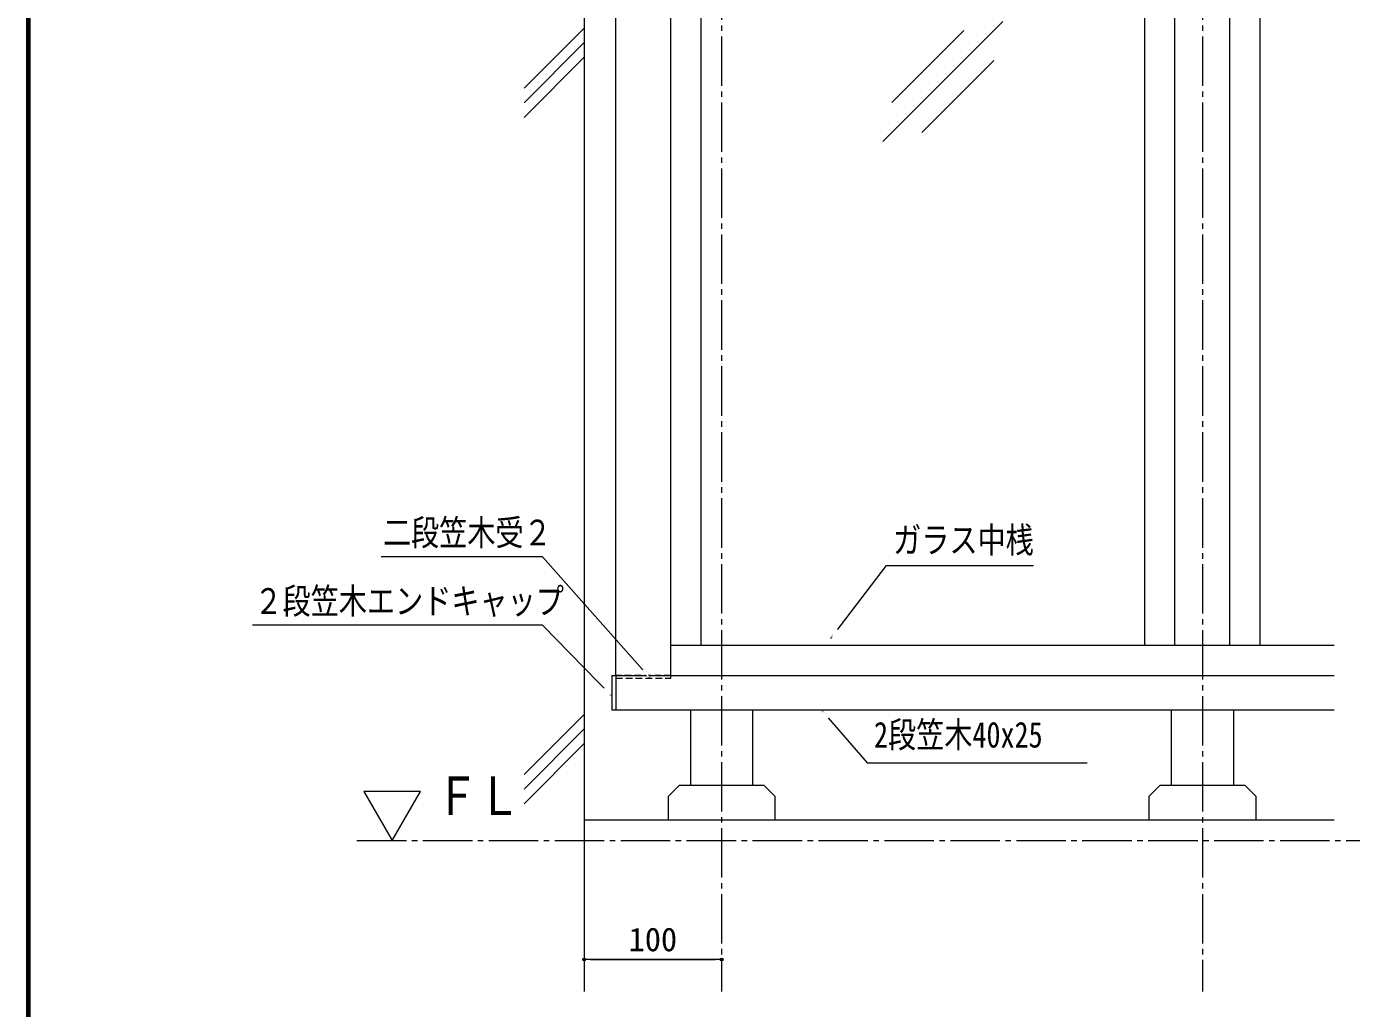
# Model space of a CAD drawing. Units: millimetres at full size; details may follow other scales. Extents: x -3475 to 3471, y -1129 to 1133.
# Drawn here: x -3475 to -2511, y -611 to 103 of the extents above; entities that cross this region are included whole.
import ezdxf
from ezdxf.enums import TextEntityAlignment as Align

# ---------------------------------------------------------------- set-up
doc = ezdxf.new("R2010")
doc.units = ezdxf.units.MM
doc.header["$LTSCALE"] = 4
doc.header["$PDMODE"] = 32
doc.header["$PDSIZE"] = 2
doc.linetypes.add('CHAIN2', pattern=[12, 9, -1, 1, -1])
doc.linetypes.add('DASHED1', pattern=[1.8, 1.2, -0.6])
for name, color, linetype, lineweight in [('0-0_0', 7, 'Continuous', 9), ('0-2_1寸法', 3, 'Continuous', 9), ('0-6_2躯体線', 4, 'Continuous', 5), ('0-7_3中心線', 2, 'CHAIN2', 9), ('0-9_42ｱﾙﾐ部品', 6, 'Continuous', 9), ('0-A_4アルミ', 6, 'Continuous', 9), ('0-C_6ﾊｯﾁﾝｸﾞ', 4, 'Continuous', 5), ('1-0_KIJUN-A', 2, 'CHAIN2', 9), ('1-3_WAKU', 7, 'Continuous', 9)]:
    doc.layers.add(name, color=color, linetype=linetype, lineweight=lineweight)
doc.styles.add('ＭＳ ゴシック', font='')
doc.styles.get('ＭＳ ゴシック').set_extended_font_data('MS Gothic')

msp = doc.modelspace()

# ---------------------------------------------------------------- linework, layer by layer
at = {"layer": '0-0_0'}
for p, q in [((-2991.881, -448.803), (-2991.881, -393.803)), ((-2946.881, -393.803), (-2946.881, -448.803)), ((-2641.881, -448.803), (-2641.881, -393.803)), ((-2596.881, -393.803), (-2596.881, -448.803))]:
    msp.add_line(p, q, dxfattribs=at)
for points in [[(-3021.496, -370.803), (-3099.876, -282.443), (-3217.348, -282.443)], [(-2889.806, -341.803), (-2849.456, -288.816), (-2742.306, -288.816)], [(-3049.381, -383.803), (-3099.876, -332.265), (-3310.888, -332.265)], [(-2896.888, -393.803), (-2863.538, -432.478), (-2703.264, -432.478)]]:
    msp.add_lwpolyline(points, dxfattribs=at)
for points in [[(-3209.206, -488.803), (-3188.666, -453.226), (-3229.746, -453.226)], [(-3008.381, -473.803), (-2930.381, -473.803), (-2930.381, -456.803), (-2938.381, -448.803), (-3000.381, -448.803), (-3008.381, -456.803)], [(-2658.381, -473.803), (-2580.381, -473.803), (-2580.381, -456.803), (-2588.381, -448.803), (-2650.381, -448.803), (-2658.381, -456.803)]]:
    msp.add_lwpolyline(points, close=True, dxfattribs=at)
at = {"layer": '0-2_1寸法'}
for p, q in [((-2969.381, -575.486), (-3069.381, -575.486)), ((-3064.781, -575.486), (-2973.981, -575.486))]:
    msp.add_line(p, q, dxfattribs=at)
for p in [(-3069.381, -575.486), (-2969.381, -575.486)]:
    msp.add_point(p, dxfattribs=at)
at = {"layer": '0-6_2躯体線'}
for p, q in [((-3069.381, 704.697), (-3069.381, -598.803)), ((-3069.381, 102.318), (-3113.211, 58.488)), ((-3069.381, 91.709), (-3113.211, 47.879)), ((-3069.381, 81.1), (-3113.211, 37.27)), ((-3069.381, -397.134), (-3113.211, -440.964)), ((-3069.381, -407.742), (-3113.211, -451.572)), ((-3069.381, -418.351), (-3113.211, -462.181)), ((-3069.381, -473.803), (-2523.588, -473.803))]:
    msp.add_line(p, q, dxfattribs=at)
at = {"layer": '0-7_3中心線'}
for p, q in [((-2969.381, 672.176), (-2969.381, -598.803)), ((-2619.381, 672.176), (-2619.381, -598.803))]:
    msp.add_line(p, q, dxfattribs=at)
at = {"layer": '0-9_42ｱﾙﾐ部品'}
for p, q in [((-3046.381, -368.803), (-3046.381, 466.197)), ((-3006.381, -368.803), (-3006.381, 466.197)), ((-2984.381, -346.803), (-2984.381, 444.197)), ((-2661.381, -346.803), (-2661.381, 444.197)), ((-2639.381, -346.803), (-2639.381, 444.197)), ((-2599.381, -346.803), (-2599.381, 444.197)), ((-2577.381, -346.803), (-2577.381, 444.197)), ((-3006.381, -346.803), (-2523.588, -346.803)), ((-3049.381, -368.803), (-2523.588, -368.803)), ((-3049.381, -393.803), (-2523.588, -393.803))]:
    msp.add_line(p, q, dxfattribs=at)
at = {"layer": '0-9_42ｱﾙﾐ部品', "linetype": 'DASHED1'}
msp.add_lwpolyline([(-3006.381, -368.803), (-3046.381, -368.803), (-3046.381, -370.803), (-3006.381, -370.803)], close=True, dxfattribs=at)
at = {"layer": '0-A_4アルミ'}
for p, q in [((-3049.381, -368.803), (-3049.381, -393.803)), ((-3046.381, -368.803), (-3046.381, -393.803))]:
    msp.add_line(p, q, dxfattribs=at)
at = {"layer": '0-C_6ﾊｯﾁﾝｸﾞ'}
for p, q in [((-2852.051, 19.648), (-2764.59, 107.11)), ((-2845.497, 48.079), (-2793.02, 100.556)), ((-2823.62, 26.202), (-2771.144, 78.679))]:
    msp.add_line(p, q, dxfattribs=at)
at = {"layer": '1-0_KIJUN-A'}
msp.add_line((-3234.864, -488.803), (-1608.011, -488.803), dxfattribs=at)
at = {"layer": '1-3_WAKU'}
for p, q in [((-3475.404, 1133.29), (-3475.404, -1129.11)), ((-3474.804, 1132.69), (-3474.804, -1128.51)), ((-3474.204, 1132.09), (-3474.204, -1127.91)), ((-3473.604, 1131.49), (-3473.604, -1127.31)), ((-3473.004, 1130.89), (-3473.004, -1126.71))]:
    msp.add_line(p, q, dxfattribs=at)

# ---------------------------------------------------------------- texts
at = {"layer": '0-0_0', "style": 'ＭＳ ゴシック', "width": 0.8}
for s, height, p in [('二段笠木受２', 18.77, (-3215.953, -279.833)), ('ガラス中桟', 18.77, (-2844.589, -285.202)), ('２段笠木エンドキャップ', 18.77, (-3309.493, -329.655)), ('2段笠木40x25', 18.77, (-2858.486, -426.898)), ('ＦＬ', 28.15, (-3177.249, -478.882))]:
    msp.add_text(s, height=height, dxfattribs=at).set_placement(p, align=Align.BOTTOM_LEFT)
at = {"layer": '0-2_1寸法', "style": 'ＭＳ ゴシック'}
msp.add_text('100', height=17.27, dxfattribs=at).set_placement((-3037.045, -574.667), align=Align.BOTTOM_LEFT)

# ---------------------------------------------------------------- next in the draw order: wipeouts: each hides what was drawn before it
for points in [[(-2886.138, -334.693), (-2883.928, -336.377), (-2889.806, -341.803), (-2889.806, -341.803)], [(-3027.763, -365.831), (-3025.684, -363.987), (-3021.496, -370.803), (-3021.496, -370.803)], [(-3055.887, -379.148), (-3053.902, -377.203), (-3049.381, -383.803), (-3049.381, -383.803)], [(-2890.691, -398.862), (-2892.795, -400.677), (-2896.888, -393.803), (-2896.888, -393.803)]]:
    msp.add_wipeout(points)

doc.saveas('drawing.dxf')
